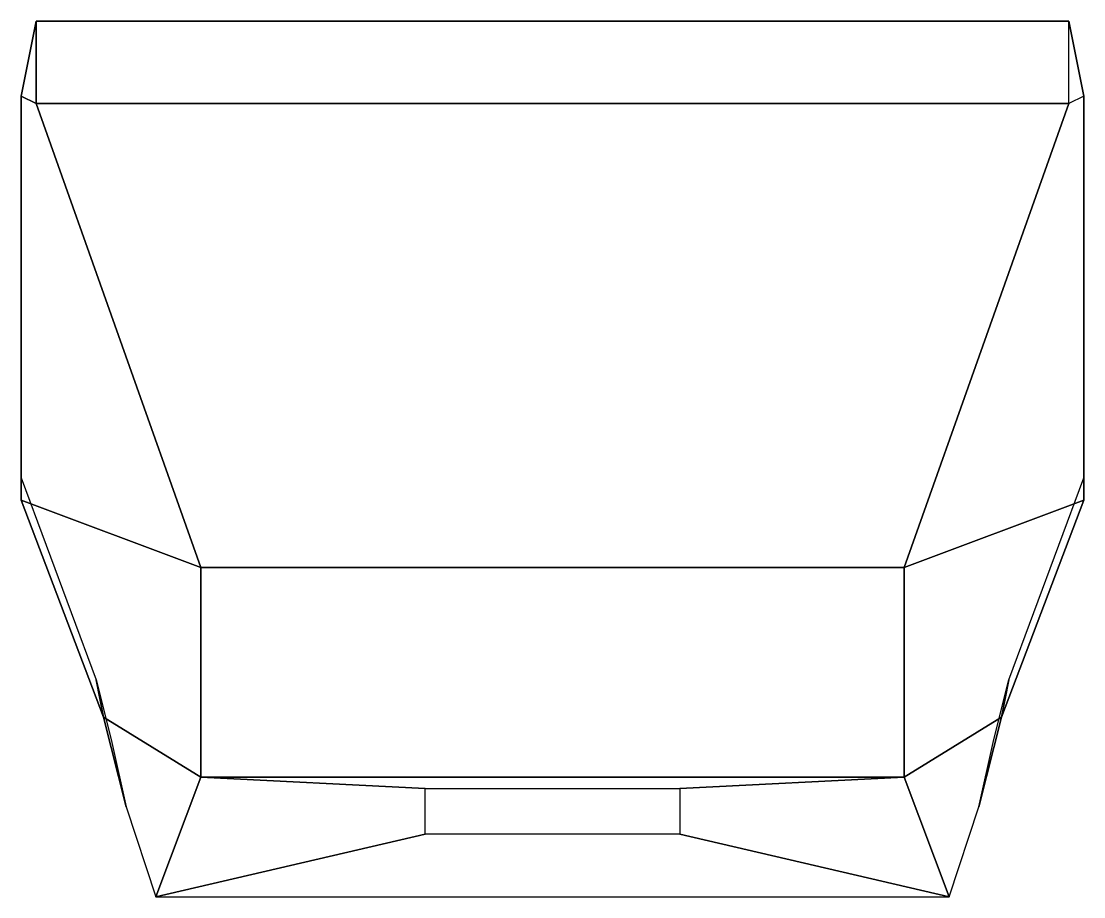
# Model space of a CAD drawing. Extents: x -0.71 to 0.71, y -0.99 to 0.18.
import ezdxf

# ---------------------------------------------------------------- set-up
doc = ezdxf.new("R2010")
doc.units = 0
doc.layers.add('TENT', color=3, linetype='CONTINUOUS')

msp = doc.modelspace()

# ---------------------------------------------------------------- linework, layer by layer
at = {"layer": 'TENT'}
for points in [[(-0.69, 0.18, 1.54), (-0.69, 0.18, 1.47), (-0.71, 0.08, 1.46), (-0.71, 0.08, 1.53)], [(-0.69, 0.07, 1.56), (-0.69, 0.18, 1.54), (-0.71, 0.08, 1.53), (-0.69, 0.07, 1.56)], [(0.69, 0.18, 1.54), (-0.69, 0.18, 1.54), (-0.69, 0.07, 1.56), (0.69, 0.07, 1.56)], [(0.69, 0.18, 1.47), (-0.69, 0.18, 1.47), (-0.69, 0.18, 1.54), (0.69, 0.18, 1.54)], [(0.71, 0.08, 1.53), (0.71, 0.08, 1.46), (0.69, 0.18, 1.47), (0.69, 0.18, 1.54)], [(-0.71, 0.08, 1.53), (-0.71, 0.08, 1.46), (-0.71, -0.43, 1.42), (-0.71, -0.46, 1.48)], [(-0.69, 0.07, 1.56), (-0.71, 0.08, 1.53), (-0.71, -0.46, 1.48), (-0.47, -0.55, 1.6)], [(0.47, -0.55, 1.6), (0.71, -0.46, 1.48), (0.71, 0.08, 1.53), (0.69, 0.07, 1.56)], [(0.71, -0.46, 1.48), (0.71, -0.43, 1.42), (0.71, 0.08, 1.46), (0.71, 0.08, 1.53)], [(-0.47, -0.55, 1.6), (0.47, -0.55, 1.6), (0.69, 0.07, 1.56), (-0.69, 0.07, 1.56)], [(-0.71, -0.46, 1.48), (-0.71, -0.43, 1.42), (-0.61, -0.7, 1.32), (-0.6, -0.75, 1.37)], [(0.6, -0.75, 1.37), (0.61, -0.7, 1.32), (0.71, -0.43, 1.42), (0.71, -0.46, 1.48)], [(-0.47, -0.55, 1.6), (-0.71, -0.46, 1.48), (-0.6, -0.75, 1.37), (-0.47, -0.83, 1.5)], [(0.47, -0.83, 1.5), (0.6, -0.75, 1.37), (0.71, -0.46, 1.48), (0.47, -0.55, 1.6)], [(0.47, -0.55, 1.6), (-0.47, -0.55, 1.6), (-0.47, -0.83, 1.5), (0.47, -0.83, 1.5)], [(-0.6, -0.75, 1.37), (-0.61, -0.7, 1.32), (-0.59, -0.78, 1.06), (-0.57, -0.87, 1.07)], [(0.57, -0.87, 1.07), (0.59, -0.78, 1.06), (0.61, -0.7, 1.32), (0.6, -0.75, 1.37)], [(-0.47, -0.83, 1.5), (-0.6, -0.75, 1.37), (-0.57, -0.87, 1.07), (-0.53, -0.99, 1.08)], [(0.53, -0.99, 1.08), (0.57, -0.87, 1.07), (0.6, -0.75, 1.37), (0.47, -0.83, 1.5)], [(-0.17, -0.8452, 1.46), (-0.47, -0.83, 1.5), (-0.53, -0.99, 1.08), (-0.17, -0.9062, 1.3)], [(0.47, -0.83, 1.5), (-0.47, -0.83, 1.5), (-0.17, -0.8452, 1.46), (0.17, -0.8452, 1.46)], [(0.47, -0.83, 1.5), (0.17, -0.8452, 1.46), (0.17, -0.9062, 1.3), (0.53, -0.99, 1.08)], [(0.17, -0.9062, 1.3), (-0.17, -0.9062, 1.3), (-0.53, -0.99, 1.08), (0.53, -0.99, 1.08)]]:
    msp.add_3dface(points, dxfattribs=at)

doc.saveas('drawing.dxf')
